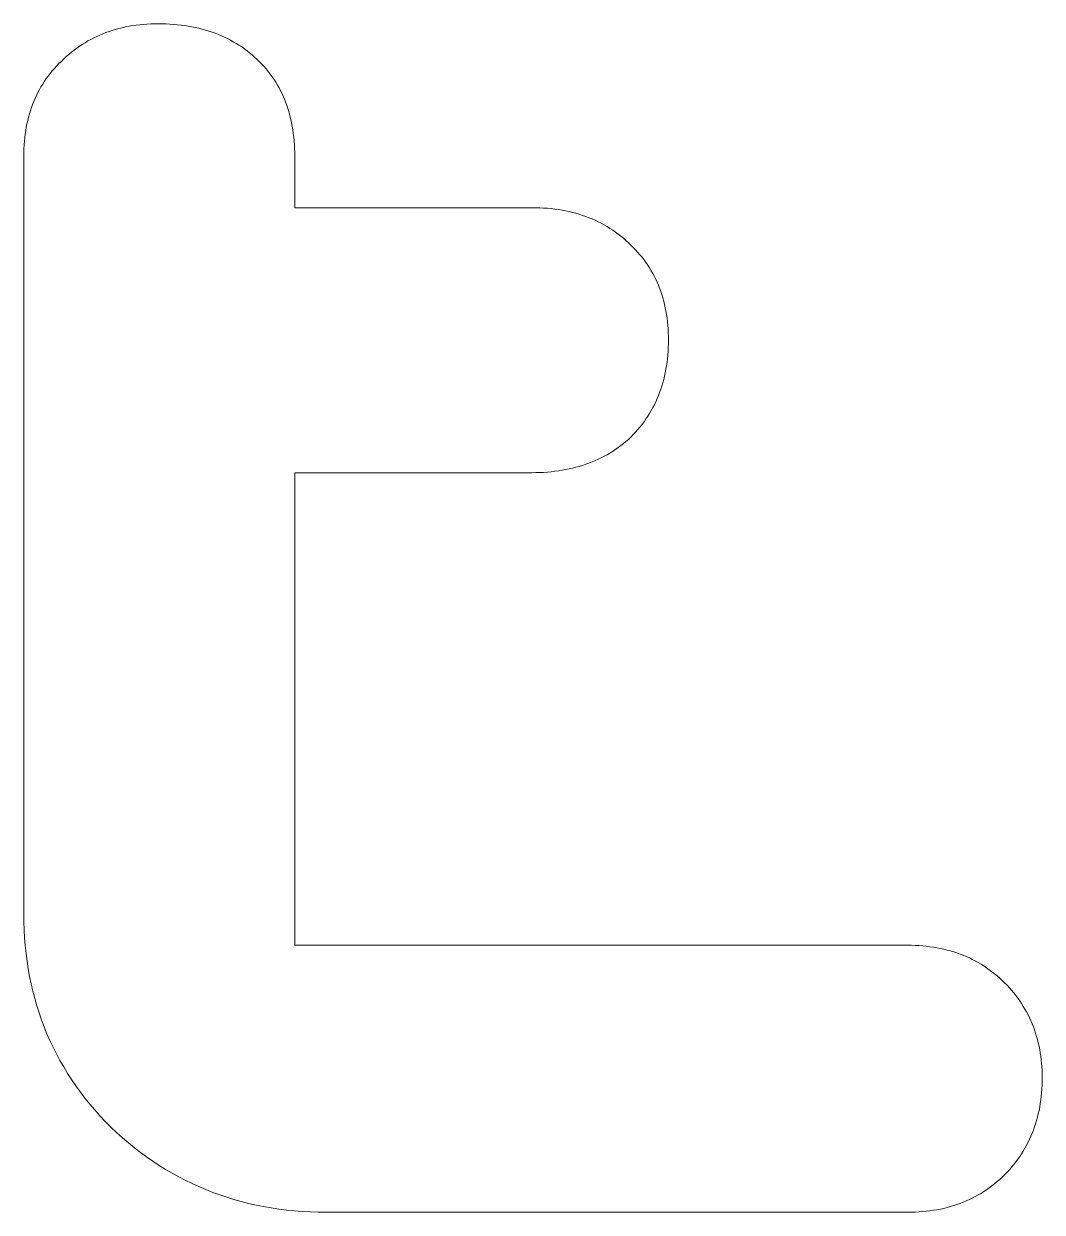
# Model space of a CAD drawing. Header units: millimetres. Extents: x -350 to 1050, y -3 to 474.
# Drawn here: x -131.44 to -112.84, y 41.42 to 63.14 of the extents above; entities that cross this region are included whole.
import ezdxf

# ---------------------------------------------------------------- set-up
doc = ezdxf.new("R2010")
doc.units = ezdxf.units.MM
doc.header["$MEASUREMENT"] = 0
doc.layers.add('Text', color=1, linetype='CONTINUOUS', lineweight=0, true_color=0xff0000)

msp = doc.modelspace()

# ---------------------------------------------------------------- linework, layer by layer
at = {"layer": 'Text'}
for p, q in [((-130, 62.953), (-129.943, 62.975)), ((-129.943, 62.975), (-129.885, 62.996)), ((-129.885, 62.996), (-129.826, 63.015)), ((-129.826, 63.015), (-129.767, 63.033)), ((-129.767, 63.033), (-129.706, 63.049)), ((-129.706, 63.049), (-129.645, 63.064)), ((-129.645, 63.064), (-129.583, 63.078)), ((-129.583, 63.078), (-129.52, 63.09)), ((-129.52, 63.09), (-129.456, 63.101)), ((-129.456, 63.101), (-129.392, 63.11)), ((-129.392, 63.11), (-129.326, 63.118)), ((-129.326, 63.118), (-129.26, 63.124)), ((-129.26, 63.124), (-129.193, 63.129)), ((-129.193, 63.129), (-129.125, 63.133)), ((-129.125, 63.133), (-129.057, 63.135)), ((-129.057, 63.135), (-128.987, 63.136)), ((-128.987, 63.136), (-128.915, 63.135)), ((-128.915, 63.135), (-128.845, 63.133)), ((-128.845, 63.133), (-128.775, 63.13)), ((-128.775, 63.13), (-128.705, 63.125)), ((-128.705, 63.125), (-128.637, 63.119)), ((-128.637, 63.119), (-128.57, 63.111)), ((-128.57, 63.111), (-128.504, 63.102)), ((-128.504, 63.102), (-128.438, 63.092)), ((-128.438, 63.092), (-128.374, 63.081)), ((-128.374, 63.081), (-128.31, 63.068)), ((-128.31, 63.068), (-128.247, 63.054)), ((-128.247, 63.054), (-128.185, 63.038)), ((-128.185, 63.038), (-128.124, 63.021)), ((-128.124, 63.021), (-128.064, 63.003)), ((-128.064, 63.003), (-128.005, 62.983)), ((-128.005, 62.983), (-127.947, 62.962)), ((-127.947, 62.962), (-127.889, 62.94)), ((-130.427, 62.724), (-130.377, 62.758)), ((-130.377, 62.758), (-130.325, 62.79)), ((-130.325, 62.79), (-130.273, 62.821)), ((-130.273, 62.821), (-130.22, 62.85)), ((-130.22, 62.85), (-130.166, 62.878)), ((-130.166, 62.878), (-130.112, 62.904)), ((-130.112, 62.904), (-130.056, 62.929)), ((-130.056, 62.929), (-130, 62.953)), ((-127.889, 62.94), (-127.833, 62.916)), ((-127.833, 62.916), (-127.777, 62.891)), ((-127.777, 62.891), (-127.723, 62.865)), ((-127.723, 62.865), (-127.669, 62.837)), ((-127.669, 62.837), (-127.616, 62.808)), ((-127.616, 62.808), (-127.564, 62.778)), ((-127.564, 62.778), (-127.513, 62.746)), ((-127.513, 62.746), (-127.463, 62.713)), ((-130.713, 62.493), (-130.667, 62.535)), ((-130.667, 62.535), (-130.621, 62.576)), ((-130.621, 62.576), (-130.574, 62.615)), ((-130.574, 62.615), (-130.526, 62.653)), ((-130.526, 62.653), (-130.477, 62.689)), ((-130.477, 62.689), (-130.427, 62.724)), ((-127.463, 62.713), (-127.414, 62.678)), ((-127.414, 62.678), (-127.365, 62.642)), ((-127.365, 62.642), (-127.318, 62.605)), ((-127.318, 62.605), (-127.271, 62.567)), ((-127.271, 62.567), (-127.226, 62.527)), ((-130.923, 62.274), (-130.884, 62.319)), ((-130.884, 62.319), (-130.843, 62.364)), ((-130.843, 62.364), (-130.801, 62.407)), ((-130.801, 62.407), (-130.757, 62.449)), ((-130.757, 62.449), (-130.713, 62.493)), ((-127.226, 62.527), (-127.181, 62.485)), ((-127.181, 62.485), (-127.137, 62.443)), ((-127.137, 62.443), (-127.095, 62.399)), ((-127.095, 62.399), (-127.055, 62.355)), ((-127.055, 62.355), (-127.015, 62.31)), ((-131.066, 62.085), (-131.032, 62.133)), ((-131.032, 62.133), (-130.997, 62.181)), ((-130.997, 62.181), (-130.961, 62.228)), ((-130.961, 62.228), (-130.923, 62.274)), ((-127.015, 62.31), (-126.977, 62.263)), ((-126.977, 62.263), (-126.941, 62.216)), ((-126.941, 62.216), (-126.906, 62.168)), ((-126.906, 62.168), (-126.872, 62.118)), ((-126.872, 62.118), (-126.84, 62.068)), ((-131.212, 61.828), (-131.186, 61.881)), ((-131.186, 61.881), (-131.158, 61.933)), ((-131.158, 61.933), (-131.129, 61.985)), ((-131.129, 61.985), (-131.098, 62.035)), ((-131.098, 62.035), (-131.066, 62.085)), ((-126.84, 62.068), (-126.81, 62.017)), ((-126.81, 62.017), (-126.78, 61.965)), ((-126.78, 61.965), (-126.752, 61.912)), ((-126.752, 61.912), (-126.726, 61.857)), ((-131.304, 61.606), (-131.283, 61.663)), ((-131.283, 61.663), (-131.261, 61.718)), ((-131.261, 61.718), (-131.237, 61.773)), ((-131.237, 61.773), (-131.212, 61.828)), ((-126.726, 61.857), (-126.701, 61.802)), ((-126.701, 61.802), (-126.677, 61.746)), ((-126.677, 61.746), (-126.655, 61.689)), ((-126.655, 61.689), (-126.635, 61.631)), ((-131.357, 61.43), (-131.341, 61.489)), ((-131.341, 61.489), (-131.323, 61.548)), ((-131.323, 61.548), (-131.304, 61.606)), ((-126.635, 61.631), (-126.615, 61.572)), ((-126.615, 61.572), (-126.597, 61.512)), ((-126.597, 61.512), (-126.581, 61.451)), ((-126.581, 61.451), (-126.566, 61.389)), ((-131.409, 61.183), (-131.398, 61.246)), ((-131.398, 61.246), (-131.386, 61.308)), ((-131.386, 61.308), (-131.372, 61.369)), ((-131.372, 61.369), (-131.357, 61.43)), ((-126.566, 61.389), (-126.552, 61.326)), ((-126.552, 61.326), (-126.54, 61.262)), ((-126.54, 61.262), (-126.53, 61.197)), ((-131.432, 60.988), (-131.426, 61.054)), ((-131.426, 61.054), (-131.418, 61.119)), ((-131.418, 61.119), (-131.409, 61.183)), ((-126.53, 61.197), (-126.52, 61.131)), ((-126.52, 61.131), (-126.512, 61.064)), ((-126.512, 61.064), (-126.506, 60.996)), ((-131.443, 60.785), (-131.441, 60.853)), ((-131.441, 60.853), (-131.437, 60.921)), ((-131.437, 60.921), (-131.432, 60.988)), ((-126.506, 60.996), (-126.501, 60.928)), ((-126.501, 60.928), (-126.497, 60.858)), ((-126.497, 60.858), (-126.495, 60.787)), ((-131.444, 60.715), (-131.443, 60.785)), ((-131.444, 46.88), (-131.444, 60.715)), ((-126.495, 60.787), (-126.495, 60.715)), ((-126.495, 60.715), (-126.495, 59.776)), ((-126.495, 59.776), (-122.16, 59.776)), ((-122.16, 59.776), (-122.088, 59.775)), ((-122.088, 59.775), (-122.017, 59.773)), ((-122.017, 59.773), (-121.947, 59.77)), ((-121.947, 59.77), (-121.878, 59.765)), ((-121.878, 59.765), (-121.81, 59.758)), ((-121.81, 59.758), (-121.742, 59.75)), ((-121.742, 59.75), (-121.676, 59.741)), ((-121.676, 59.741), (-121.611, 59.73)), ((-121.611, 59.73), (-121.546, 59.718)), ((-121.546, 59.718), (-121.482, 59.705)), ((-121.482, 59.705), (-121.42, 59.69)), ((-121.42, 59.69), (-121.358, 59.673)), ((-121.358, 59.673), (-121.297, 59.655)), ((-121.297, 59.655), (-121.237, 59.636)), ((-121.237, 59.636), (-121.177, 59.615)), ((-121.177, 59.615), (-121.119, 59.593)), ((-121.119, 59.593), (-121.062, 59.57)), ((-121.062, 59.57), (-121.005, 59.545)), ((-121.005, 59.545), (-120.95, 59.518)), ((-120.95, 59.518), (-120.895, 59.49)), ((-120.895, 59.49), (-120.841, 59.461)), ((-120.841, 59.461), (-120.789, 59.43)), ((-120.789, 59.43), (-120.737, 59.398)), ((-120.737, 59.398), (-120.686, 59.365)), ((-120.686, 59.365), (-120.635, 59.33)), ((-120.635, 59.33), (-120.586, 59.293)), ((-120.586, 59.293), (-120.538, 59.255)), ((-120.538, 59.255), (-120.49, 59.216)), ((-120.49, 59.216), (-120.444, 59.175)), ((-120.444, 59.175), (-120.398, 59.133)), ((-120.398, 59.133), (-120.353, 59.09)), ((-120.353, 59.09), (-120.31, 59.047)), ((-120.31, 59.047), (-120.268, 59.004)), ((-120.268, 59.004), (-120.227, 58.96)), ((-120.227, 58.96), (-120.188, 58.915)), ((-120.188, 58.915), (-120.15, 58.869)), ((-120.15, 58.869), (-120.113, 58.822)), ((-120.113, 58.822), (-120.078, 58.774)), ((-120.078, 58.774), (-120.045, 58.725)), ((-120.045, 58.725), (-120.013, 58.676)), ((-120.013, 58.676), (-119.982, 58.625)), ((-119.982, 58.625), (-119.953, 58.574)), ((-119.953, 58.574), (-119.925, 58.521)), ((-119.925, 58.521), (-119.899, 58.468)), ((-119.899, 58.468), (-119.874, 58.414)), ((-119.874, 58.414), (-119.85, 58.359)), ((-119.85, 58.359), (-119.828, 58.303)), ((-119.828, 58.303), (-119.807, 58.246)), ((-119.807, 58.246), (-119.788, 58.188)), ((-119.788, 58.188), (-119.77, 58.13)), ((-119.77, 58.13), (-119.754, 58.07)), ((-119.754, 58.07), (-119.739, 58.01)), ((-119.739, 58.01), (-119.725, 57.948)), ((-119.725, 57.948), (-119.713, 57.886)), ((-119.713, 57.886), (-119.702, 57.823)), ((-119.702, 57.823), (-119.693, 57.759)), ((-119.693, 57.759), (-119.685, 57.694)), ((-119.685, 57.694), (-119.679, 57.628)), ((-119.679, 57.628), (-119.674, 57.561)), ((-119.674, 57.561), (-119.67, 57.494)), ((-119.67, 57.494), (-119.668, 57.425)), ((-119.668, 57.425), (-119.667, 57.356)), ((-119.667, 57.356), (-119.668, 57.286)), ((-119.674, 57.15), (-119.679, 57.083)), ((-119.67, 57.218), (-119.674, 57.15)), ((-119.668, 57.286), (-119.67, 57.218)), ((-119.702, 56.887), (-119.713, 56.823)), ((-119.693, 56.951), (-119.702, 56.887)), ((-119.685, 57.016), (-119.693, 56.951)), ((-119.679, 57.083), (-119.685, 57.016)), ((-119.739, 56.698), (-119.754, 56.637)), ((-119.725, 56.76), (-119.739, 56.698)), ((-119.713, 56.823), (-119.725, 56.76)), ((-119.807, 56.458), (-119.828, 56.4)), ((-119.788, 56.517), (-119.807, 56.458)), ((-119.77, 56.576), (-119.788, 56.517)), ((-119.754, 56.637), (-119.77, 56.576)), ((-119.899, 56.231), (-119.925, 56.176)), ((-119.874, 56.287), (-119.899, 56.231)), ((-119.85, 56.343), (-119.874, 56.287)), ((-119.828, 56.4), (-119.85, 56.343)), ((-120.013, 56.018), (-120.045, 55.966)), ((-119.982, 56.07), (-120.013, 56.018)), ((-119.953, 56.123), (-119.982, 56.07)), ((-119.925, 56.176), (-119.953, 56.123)), ((-120.15, 55.817), (-120.188, 55.769)), ((-120.113, 55.866), (-120.15, 55.817)), ((-120.078, 55.916), (-120.113, 55.866)), ((-120.045, 55.966), (-120.078, 55.916)), ((-120.353, 55.586), (-120.398, 55.544)), ((-120.31, 55.63), (-120.353, 55.586)), ((-120.268, 55.676), (-120.31, 55.63)), ((-120.227, 55.722), (-120.268, 55.676)), ((-120.188, 55.769), (-120.227, 55.722)), ((-120.586, 55.393), (-120.635, 55.358)), ((-120.538, 55.429), (-120.586, 55.393)), ((-120.49, 55.466), (-120.538, 55.429)), ((-120.444, 55.504), (-120.49, 55.466)), ((-120.398, 55.544), (-120.444, 55.504)), ((-121.005, 55.155), (-121.062, 55.131)), ((-120.95, 55.18), (-121.005, 55.155)), ((-120.895, 55.206), (-120.95, 55.18)), ((-120.841, 55.234), (-120.895, 55.206)), ((-120.789, 55.263), (-120.841, 55.234)), ((-120.737, 55.293), (-120.789, 55.263)), ((-120.686, 55.325), (-120.737, 55.293)), ((-120.635, 55.358), (-120.686, 55.325)), ((-122.16, 54.935), (-126.495, 54.935)), ((-126.495, 54.935), (-126.495, 46.302)), ((-122.088, 54.936), (-122.16, 54.935)), ((-122.017, 54.938), (-122.088, 54.936)), ((-121.947, 54.941), (-122.017, 54.938)), ((-121.878, 54.946), (-121.947, 54.941)), ((-121.81, 54.952), (-121.878, 54.946)), ((-121.742, 54.96), (-121.81, 54.952)), ((-121.676, 54.968), (-121.742, 54.96)), ((-121.611, 54.979), (-121.676, 54.968)), ((-121.546, 54.99), (-121.611, 54.979)), ((-121.482, 55.003), (-121.546, 54.99)), ((-121.42, 55.017), (-121.482, 55.003)), ((-121.358, 55.033), (-121.42, 55.017)), ((-121.297, 55.05), (-121.358, 55.033)), ((-121.237, 55.068), (-121.297, 55.05)), ((-121.177, 55.088), (-121.237, 55.068)), ((-121.119, 55.109), (-121.177, 55.088)), ((-121.062, 55.131), (-121.119, 55.109)), ((-131.442, 46.731), (-131.444, 46.88)), ((-131.437, 46.584), (-131.442, 46.731)), ((-131.429, 46.439), (-131.437, 46.584)), ((-131.417, 46.295), (-131.429, 46.439)), ((-131.402, 46.153), (-131.417, 46.295)), ((-126.495, 46.302), (-115.296, 46.302)), ((-115.296, 46.302), (-115.227, 46.301)), ((-115.227, 46.301), (-115.158, 46.299)), ((-115.158, 46.299), (-115.09, 46.295)), ((-115.09, 46.295), (-115.023, 46.29)), ((-115.023, 46.29), (-114.957, 46.284)), ((-114.957, 46.284), (-114.891, 46.276)), ((-114.891, 46.276), (-114.827, 46.267)), ((-114.827, 46.267), (-114.763, 46.256)), ((-114.763, 46.256), (-114.7, 46.244)), ((-131.384, 46.012), (-131.402, 46.153)), ((-114.7, 46.244), (-114.638, 46.23)), ((-114.638, 46.23), (-114.577, 46.215)), ((-114.577, 46.215), (-114.517, 46.199)), ((-114.517, 46.199), (-114.457, 46.181)), ((-114.457, 46.181), (-114.398, 46.162)), ((-114.398, 46.162), (-114.34, 46.141)), ((-114.34, 46.141), (-114.283, 46.119)), ((-114.283, 46.119), (-114.227, 46.095)), ((-114.227, 46.095), (-114.171, 46.07)), ((-114.171, 46.07), (-114.117, 46.044)), ((-114.117, 46.044), (-114.063, 46.016)), ((-131.363, 45.872), (-131.384, 46.012)), ((-131.338, 45.734), (-131.363, 45.872)), ((-114.063, 46.016), (-114.01, 45.987)), ((-114.01, 45.987), (-113.958, 45.956)), ((-113.958, 45.956), (-113.907, 45.924)), ((-113.907, 45.924), (-113.856, 45.89)), ((-113.856, 45.89), (-113.807, 45.855)), ((-113.807, 45.855), (-113.758, 45.819)), ((-113.758, 45.819), (-113.71, 45.781)), ((-131.31, 45.598), (-131.338, 45.734)), ((-131.278, 45.463), (-131.31, 45.598)), ((-113.71, 45.781), (-113.663, 45.742)), ((-113.663, 45.742), (-113.616, 45.701)), ((-113.616, 45.701), (-113.571, 45.659)), ((-113.571, 45.659), (-113.526, 45.615)), ((-113.526, 45.615), (-113.482, 45.571)), ((-131.244, 45.33), (-131.278, 45.463)), ((-113.482, 45.571), (-113.44, 45.525)), ((-113.44, 45.525), (-113.4, 45.479)), ((-113.4, 45.479), (-113.36, 45.432)), ((-113.36, 45.432), (-113.322, 45.384)), ((-113.322, 45.384), (-113.286, 45.336)), ((-131.205, 45.198), (-131.244, 45.33)), ((-131.164, 45.068), (-131.205, 45.198)), ((-113.286, 45.336), (-113.251, 45.287)), ((-113.251, 45.287), (-113.217, 45.237)), ((-113.217, 45.237), (-113.185, 45.186)), ((-113.185, 45.186), (-113.155, 45.135)), ((-131.119, 44.939), (-131.164, 45.068)), ((-113.155, 45.135), (-113.125, 45.083)), ((-113.125, 45.083), (-113.097, 45.03)), ((-113.097, 45.03), (-113.071, 44.976)), ((-113.071, 44.976), (-113.046, 44.922)), ((-131.072, 44.811), (-131.119, 44.939)), ((-131.02, 44.686), (-131.072, 44.811)), ((-113.046, 44.922), (-113.022, 44.866)), ((-113.022, 44.866), (-113, 44.811)), ((-113, 44.811), (-112.98, 44.754)), ((-112.98, 44.754), (-112.96, 44.696)), ((-130.966, 44.561), (-131.02, 44.686)), ((-130.908, 44.438), (-130.966, 44.561)), ((-112.96, 44.696), (-112.942, 44.638)), ((-112.942, 44.638), (-112.926, 44.579)), ((-112.926, 44.579), (-112.911, 44.52)), ((-112.911, 44.52), (-112.897, 44.459)), ((-130.847, 44.317), (-130.908, 44.438)), ((-130.782, 44.197), (-130.847, 44.317)), ((-112.897, 44.459), (-112.885, 44.398)), ((-112.885, 44.398), (-112.875, 44.336)), ((-112.875, 44.336), (-112.865, 44.273)), ((-130.714, 44.079), (-130.782, 44.197)), ((-130.643, 43.962), (-130.714, 44.079)), ((-112.865, 44.273), (-112.857, 44.21)), ((-112.857, 44.21), (-112.851, 44.146)), ((-112.851, 44.146), (-112.846, 44.081)), ((-112.846, 44.081), (-112.842, 44.015)), ((-130.569, 43.847), (-130.643, 43.962)), ((-112.842, 44.015), (-112.84, 43.948)), ((-112.84, 43.948), (-112.84, 43.881)), ((-112.84, 43.881), (-112.84, 43.812)), ((-130.491, 43.733), (-130.569, 43.847)), ((-130.41, 43.621), (-130.491, 43.733)), ((-112.846, 43.675), (-112.851, 43.608)), ((-112.842, 43.743), (-112.846, 43.675)), ((-112.84, 43.812), (-112.842, 43.743)), ((-130.326, 43.51), (-130.41, 43.621)), ((-130.238, 43.4), (-130.326, 43.51)), ((-112.865, 43.477), (-112.875, 43.412)), ((-112.857, 43.542), (-112.865, 43.477)), ((-112.851, 43.608), (-112.857, 43.542)), ((-130.147, 43.293), (-130.238, 43.4)), ((-130.053, 43.186), (-130.147, 43.293)), ((-112.911, 43.223), (-112.926, 43.162)), ((-112.897, 43.285), (-112.911, 43.223)), ((-112.885, 43.348), (-112.897, 43.285)), ((-112.875, 43.412), (-112.885, 43.348)), ((-129.955, 43.081), (-130.053, 43.186)), ((-129.854, 42.978), (-129.955, 43.081)), ((-112.96, 43.042), (-112.98, 42.983)), ((-112.942, 43.102), (-112.96, 43.042)), ((-112.926, 43.162), (-112.942, 43.102)), ((-129.749, 42.88), (-129.854, 42.978)), ((-129.642, 42.784), (-129.749, 42.88)), ((-129.533, 42.692), (-129.642, 42.784)), ((-113.046, 42.812), (-113.071, 42.757)), ((-113.022, 42.868), (-113.046, 42.812)), ((-113, 42.926), (-113.022, 42.868)), ((-112.98, 42.983), (-113, 42.926)), ((-129.423, 42.603), (-129.533, 42.692)), ((-129.312, 42.517), (-129.423, 42.603)), ((-113.155, 42.595), (-113.185, 42.543)), ((-113.125, 42.648), (-113.155, 42.595)), ((-113.097, 42.702), (-113.125, 42.648)), ((-113.071, 42.757), (-113.097, 42.702)), ((-129.199, 42.435), (-129.312, 42.517)), ((-129.085, 42.356), (-129.199, 42.435)), ((-128.969, 42.28), (-129.085, 42.356)), ((-113.322, 42.343), (-113.36, 42.295)), ((-113.286, 42.392), (-113.322, 42.343)), ((-113.251, 42.441), (-113.286, 42.392)), ((-113.217, 42.492), (-113.251, 42.441)), ((-113.185, 42.543), (-113.217, 42.492)), ((-128.852, 42.207), (-128.969, 42.28)), ((-128.734, 42.138), (-128.852, 42.207)), ((-128.614, 42.071), (-128.734, 42.138)), ((-113.482, 42.156), (-113.526, 42.111)), ((-113.44, 42.201), (-113.482, 42.156)), ((-113.4, 42.248), (-113.44, 42.201)), ((-113.36, 42.295), (-113.4, 42.248)), ((-128.493, 42.008), (-128.614, 42.071)), ((-128.37, 41.949), (-128.493, 42.008)), ((-128.246, 41.892), (-128.37, 41.949)), ((-113.758, 41.908), (-113.807, 41.871)), ((-113.71, 41.945), (-113.758, 41.908)), ((-113.663, 41.985), (-113.71, 41.945)), ((-113.616, 42.025), (-113.663, 41.985)), ((-113.571, 42.068), (-113.616, 42.025)), ((-113.526, 42.111), (-113.571, 42.068)), ((-128.12, 41.839), (-128.246, 41.892)), ((-127.993, 41.788), (-128.12, 41.839)), ((-127.865, 41.742), (-127.993, 41.788)), ((-127.735, 41.698), (-127.865, 41.742)), ((-127.604, 41.658), (-127.735, 41.698)), ((-114.063, 41.71), (-114.117, 41.683)), ((-114.01, 41.74), (-114.063, 41.71)), ((-113.958, 41.77), (-114.01, 41.74)), ((-113.907, 41.803), (-113.958, 41.77)), ((-113.856, 41.836), (-113.907, 41.803)), ((-113.807, 41.871), (-113.856, 41.836)), ((-127.471, 41.62), (-127.604, 41.658)), ((-127.337, 41.586), (-127.471, 41.62)), ((-127.201, 41.556), (-127.337, 41.586)), ((-127.064, 41.528), (-127.201, 41.556)), ((-126.926, 41.504), (-127.064, 41.528)), ((-126.786, 41.483), (-126.926, 41.504)), ((-126.645, 41.465), (-126.786, 41.483)), ((-114.763, 41.471), (-114.827, 41.46)), ((-114.7, 41.483), (-114.763, 41.471)), ((-114.638, 41.496), (-114.7, 41.483)), ((-114.577, 41.511), (-114.638, 41.496)), ((-114.517, 41.528), (-114.577, 41.511)), ((-114.457, 41.546), (-114.517, 41.528)), ((-114.398, 41.565), (-114.457, 41.546)), ((-114.34, 41.586), (-114.398, 41.565)), ((-114.283, 41.608), (-114.34, 41.586)), ((-114.227, 41.631), (-114.283, 41.608)), ((-114.171, 41.656), (-114.227, 41.631)), ((-114.117, 41.683), (-114.171, 41.656)), ((-126.502, 41.451), (-126.645, 41.465)), ((-126.358, 41.439), (-126.502, 41.451)), ((-126.212, 41.431), (-126.358, 41.439)), ((-126.065, 41.426), (-126.212, 41.431)), ((-125.917, 41.425), (-126.065, 41.426)), ((-115.296, 41.425), (-125.917, 41.425)), ((-115.227, 41.426), (-115.296, 41.425)), ((-115.158, 41.428), (-115.227, 41.426)), ((-115.09, 41.431), (-115.158, 41.428)), ((-115.023, 41.436), (-115.09, 41.431)), ((-114.957, 41.443), (-115.023, 41.436)), ((-114.891, 41.451), (-114.957, 41.443)), ((-114.827, 41.46), (-114.891, 41.451))]:
    msp.add_line(p, q, dxfattribs=at)

doc.saveas('drawing.dxf')
